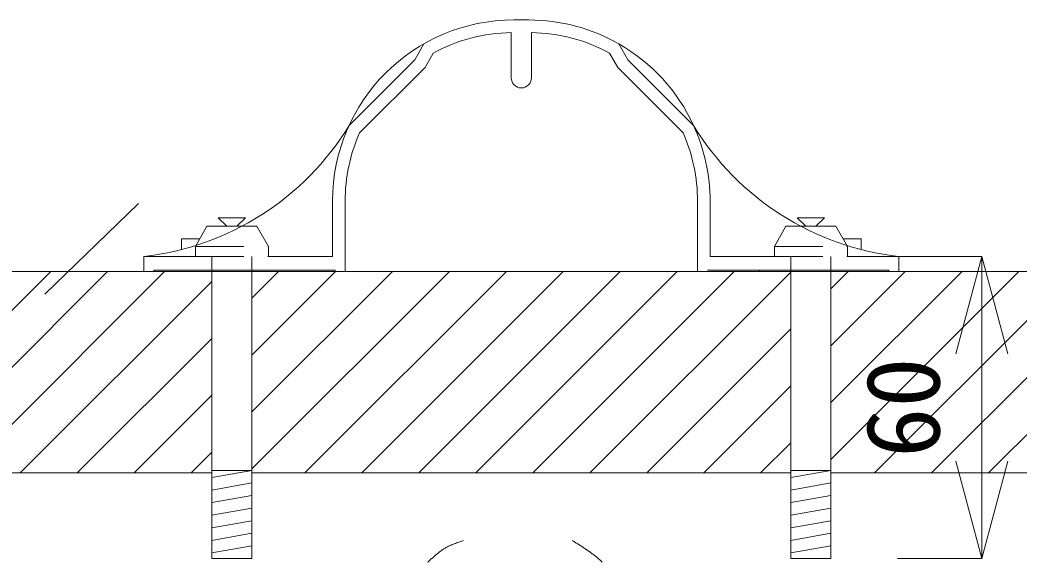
# Model space of a CAD drawing. Units: millimetres, scale not verified. Extents: x -1224 to 1080, y -808 to 808.
# Drawn here: x -537.2 to -338.8, y -509.6 to -401.9 of the extents above; entities that cross this region are included whole.
import ezdxf
from ezdxf.enums import TextEntityAlignment as Align

# ---------------------------------------------------------------- set-up
doc = ezdxf.new("R2010")
doc.units = ezdxf.units.MM
doc.header["$LTSCALE"] = 8
doc.linetypes.add('DASHED1', pattern=[1.8, 1.2, -0.6])
doc.layers.add('0-F', color=7, linetype='Continuous', lineweight=18)
doc.styles.add('ＭＳ ゴシック', font='')
doc.styles.get('ＭＳ ゴシック').set_extended_font_data('MS Gothic')

msp = doc.modelspace()

# ---------------------------------------------------------------- linework, layer by layer
at = {"layer": '0-F'}
for p, q in [((-439.121, -401.913), (-436.121, -401.913)), ((-439.621, -413.413), (-439.621, -404.417)), ((-435.621, -413.413), (-435.621, -404.417)), ((-458.766, -409.832), (-456.988, -406.66)), ((-416.477, -409.832), (-418.254, -406.66)), ((-456.754, -411.355), (-455.153, -408.498)), ((-418.489, -411.355), (-420.09, -408.498)), ((-471.847, -422.913), (-458.766, -409.832)), ((-403.395, -422.913), (-416.477, -409.832)), ((-469.756, -424.357), (-456.754, -411.355)), ((-405.487, -424.357), (-418.489, -411.355)), ((-532.249, -456.413), (-513.695, -438.413)), ((-475.121, -448.913), (-475.121, -437.913)), ((-472.621, -451.913), (-472.621, -437.913)), ((-402.621, -451.913), (-402.621, -437.913)), ((-400.121, -448.913), (-400.121, -437.913)), ((-497.828, -441.206), (-492.414, -441.206)), ((-496.121, -442.913), (-497.828, -441.206)), ((-494.121, -442.913), (-492.414, -441.206)), ((-382.828, -441.206), (-377.414, -441.206)), ((-381.121, -442.913), (-382.828, -441.206)), ((-379.121, -442.913), (-377.414, -441.206)), ((-502.371, -446.913), (-500.062, -442.913)), ((-500.062, -442.913), (-493.144, -442.913)), ((-382.098, -442.913), (-375.181, -442.913)), ((-372.871, -446.913), (-375.181, -442.913)), ((-505.121, -447.533), (-505.121, -445.413)), ((-505.121, -445.413), (-501.505, -445.413)), ((-373.737, -445.413), (-370.121, -445.413)), ((-370.121, -447.533), (-370.121, -445.413)), ((-512.621, -448.913), (-512.621, -451.913)), ((-512.621, -448.913), (-502.371, -448.913)), ((-487.871, -448.913), (-475.121, -448.913)), ((-400.121, -448.913), (-387.371, -448.913)), ((-372.871, -448.913), (-362.621, -448.913)), ((-346.149, -448.913), (-362.905, -448.913)), ((-362.621, -448.913), (-362.621, -451.913)), ((-346.149, -448.913), (-351.326, -468.232)), ((-346.149, -508.913), (-346.149, -448.913)), ((-346.149, -448.913), (-340.973, -468.232)), ((-661.661, -451.913), (-213.582, -451.913)), ((-571.109, -491.913), (-531.109, -451.913)), ((-571.109, -491.913), (-531.109, -451.913)), ((-571.109, -491.913), (-531.109, -451.913)), ((-559.795, -491.913), (-519.795, -451.913)), ((-559.795, -491.913), (-519.795, -451.913)), ((-559.795, -491.913), (-519.795, -451.913)), ((-548.482, -491.913), (-508.482, -451.913)), ((-548.482, -491.913), (-508.482, -451.913)), ((-548.482, -491.913), (-508.482, -451.913)), ((-532.458, -451.913), (-352.458, -451.913)), ((-512.621, -451.913), (-362.621, -451.913)), ((-510.621, -451.613), (-510.621, -451.913)), ((-474.621, -451.613), (-510.621, -451.613)), ((-499.121, -508.913), (-499.121, -451.913)), ((-491.121, -508.913), (-491.121, -451.913)), ((-491.121, -491.121), (-451.913, -451.913)), ((-491.121, -479.808), (-463.227, -451.913)), ((-491.121, -468.494), (-474.541, -451.913)), ((-491.121, -457.18), (-485.854, -451.913)), ((-491.121, -491.121), (-451.913, -451.913)), ((-491.121, -479.808), (-463.227, -451.913)), ((-491.121, -468.494), (-474.541, -451.913)), ((-491.121, -457.18), (-485.854, -451.913)), ((-480.599, -491.913), (-440.599, -451.913)), ((-480.599, -491.913), (-440.599, -451.913)), ((-474.621, -451.613), (-474.621, -451.913)), ((-469.286, -491.913), (-429.286, -451.913)), ((-469.286, -491.913), (-429.286, -451.913)), ((-457.972, -491.913), (-417.972, -451.913)), ((-457.972, -491.913), (-417.972, -451.913)), ((-446.658, -491.913), (-406.658, -451.913)), ((-446.658, -491.913), (-406.658, -451.913)), ((-435.345, -491.913), (-395.345, -451.913)), ((-435.345, -491.913), (-395.345, -451.913)), ((-424.031, -491.913), (-384.121, -452.004)), ((-424.031, -491.913), (-384.121, -452.004)), ((-400.621, -451.613), (-364.621, -451.613)), ((-390.3, -451.613), (-390.3, -451.913)), ((-384.121, -508.913), (-384.121, -451.913)), ((-376.121, -508.913), (-376.121, -451.913)), ((-376.121, -489.258), (-338.776, -451.913)), ((-376.121, -477.945), (-350.09, -451.913)), ((-376.121, -466.631), (-361.403, -451.913)), ((-376.121, -455.317), (-372.717, -451.913)), ((-367.462, -491.913), (-327.462, -451.913)), ((-364.621, -451.613), (-364.621, -451.913)), ((-356.149, -491.913), (-316.149, -451.913)), ((-344.835, -491.913), (-304.835, -451.913)), ((-537.168, -491.913), (-499.121, -453.866)), ((-537.168, -491.913), (-499.121, -453.866)), ((-537.168, -491.913), (-499.121, -453.866)), ((-412.717, -491.913), (-384.121, -463.317)), ((-412.717, -491.913), (-384.121, -463.317)), ((-525.854, -491.913), (-499.121, -465.18)), ((-525.854, -491.913), (-499.121, -465.18)), ((-525.854, -491.913), (-499.121, -465.18)), ((-401.403, -491.913), (-384.121, -474.631)), ((-401.403, -491.913), (-384.121, -474.631)), ((-514.541, -491.913), (-499.121, -476.494)), ((-514.541, -491.913), (-499.121, -476.494)), ((-514.541, -491.913), (-499.121, -476.494)), ((-390.09, -491.913), (-384.121, -485.945)), ((-390.09, -491.913), (-384.121, -485.945)), ((-503.227, -491.913), (-499.121, -487.808)), ((-503.227, -491.913), (-499.121, -487.808)), ((-503.227, -491.913), (-499.121, -487.808)), ((-346.149, -508.913), (-351.326, -489.595)), ((-346.149, -508.913), (-340.973, -489.595)), ((-661.661, -491.913), (-499.121, -491.913)), ((-491.121, -491.913), (-384.121, -491.913)), ((-376.121, -491.913), (-213.582, -491.913)), ((-491.121, -493.913), (-499.121, -495.324)), ((-376.121, -493.913), (-384.121, -495.324)), ((-491.121, -496.413), (-499.121, -497.824)), ((-376.121, -496.413), (-384.121, -497.824)), ((-491.121, -498.913), (-499.121, -500.324)), ((-376.121, -498.913), (-384.121, -500.324)), ((-491.121, -501.413), (-499.121, -502.824)), ((-376.121, -501.413), (-384.121, -502.824)), ((-491.121, -503.913), (-499.121, -505.324)), ((-376.121, -503.913), (-384.121, -505.324)), ((-451.132, -506.082), (-450.924, -505.999)), ((-450.924, -505.999), (-450.712, -505.918)), ((-450.712, -505.918), (-450.495, -505.837)), ((-450.495, -505.837), (-450.273, -505.757)), ((-450.273, -505.757), (-450.046, -505.677)), ((-450.046, -505.677), (-449.815, -505.598)), ((-449.815, -505.598), (-449.58, -505.52)), ((-449.58, -505.52), (-449.341, -505.443)), ((-449.341, -505.443), (-449.098, -505.367)), ((-427.463, -505.371), (-427.313, -505.464)), ((-427.313, -505.464), (-427.162, -505.558)), ((-427.162, -505.558), (-427.011, -505.653)), ((-427.011, -505.653), (-426.858, -505.749)), ((-426.858, -505.749), (-426.706, -505.845)), ((-426.706, -505.845), (-426.552, -505.942)), ((-426.552, -505.942), (-426.398, -506.039)), ((-491.121, -506.413), (-499.121, -507.824)), ((-454.45, -508.088), (-454.305, -507.968)), ((-454.305, -507.968), (-454.158, -507.848)), ((-454.158, -507.848), (-454.01, -507.728)), ((-454.01, -507.728), (-453.861, -507.609)), ((-453.861, -507.609), (-453.711, -507.49)), ((-453.711, -507.49), (-453.559, -507.372)), ((-453.559, -507.372), (-453.442, -507.284)), ((-453.442, -507.284), (-453.318, -507.196)), ((-453.318, -507.196), (-453.187, -507.108)), ((-453.187, -507.108), (-453.049, -507.02)), ((-453.049, -507.02), (-452.905, -506.933)), ((-452.905, -506.933), (-452.754, -506.846)), ((-452.754, -506.846), (-452.597, -506.759)), ((-452.597, -506.759), (-452.434, -506.673)), ((-452.434, -506.673), (-452.265, -506.587)), ((-452.265, -506.587), (-452.09, -506.502)), ((-452.09, -506.502), (-451.909, -506.417)), ((-451.909, -506.417), (-451.723, -506.332)), ((-451.723, -506.332), (-451.531, -506.248)), ((-451.531, -506.248), (-451.334, -506.165)), ((-451.334, -506.165), (-451.132, -506.082)), ((-426.398, -506.039), (-426.244, -506.137)), ((-426.244, -506.137), (-426.09, -506.236)), ((-426.09, -506.236), (-425.936, -506.335)), ((-425.936, -506.335), (-425.781, -506.434)), ((-425.781, -506.434), (-425.627, -506.535)), ((-425.627, -506.535), (-425.473, -506.635)), ((-425.473, -506.635), (-425.319, -506.737)), ((-425.319, -506.737), (-425.166, -506.838)), ((-425.166, -506.838), (-425.013, -506.94)), ((-425.013, -506.94), (-424.86, -507.043)), ((-424.86, -507.043), (-424.709, -507.146)), ((-424.709, -507.146), (-424.558, -507.249)), ((-424.558, -507.249), (-424.408, -507.353)), ((-424.408, -507.353), (-424.259, -507.457)), ((-424.259, -507.457), (-424.111, -507.561)), ((-424.111, -507.561), (-423.965, -507.665)), ((-423.965, -507.665), (-423.819, -507.77)), ((-423.819, -507.77), (-423.675, -507.875)), ((-423.675, -507.875), (-423.533, -507.98)), ((-423.533, -507.98), (-423.392, -508.085)), ((-376.121, -506.413), (-384.121, -507.824)), ((-499.121, -508.913), (-491.121, -508.913)), ((-456.224, -509.716), (-456.096, -509.585)), ((-456.096, -509.585), (-455.967, -509.456)), ((-455.967, -509.456), (-455.836, -509.328)), ((-455.836, -509.328), (-455.704, -509.201)), ((-455.704, -509.201), (-455.57, -509.074)), ((-455.57, -509.074), (-455.435, -508.948)), ((-455.435, -508.948), (-455.298, -508.824)), ((-455.298, -508.824), (-455.16, -508.699)), ((-455.16, -508.699), (-455.021, -508.576)), ((-455.021, -508.576), (-454.88, -508.453)), ((-454.88, -508.453), (-454.738, -508.331)), ((-454.738, -508.331), (-454.595, -508.209)), ((-454.595, -508.209), (-454.45, -508.088)), ((-423.392, -508.085), (-423.253, -508.191)), ((-423.253, -508.191), (-423.116, -508.296)), ((-423.116, -508.296), (-422.98, -508.402)), ((-422.98, -508.402), (-422.847, -508.508)), ((-422.847, -508.508), (-422.716, -508.614)), ((-422.716, -508.614), (-422.587, -508.72)), ((-422.587, -508.72), (-422.46, -508.826)), ((-422.46, -508.826), (-422.335, -508.932)), ((-422.335, -508.932), (-422.214, -509.038)), ((-422.214, -509.038), (-422.094, -509.144)), ((-422.094, -509.144), (-421.978, -509.25)), ((-421.978, -509.25), (-421.864, -509.355)), ((-421.864, -509.355), (-421.753, -509.461)), ((-421.753, -509.461), (-421.645, -509.566)), ((-421.645, -509.566), (-421.54, -509.672)), ((-384.121, -508.913), (-376.121, -508.913)), ((-346.149, -508.913), (-362.905, -508.913))]:
    msp.add_line(p, q, dxfattribs=at)
at = {"layer": '0-F', "linetype": 'DASHED1'}
for p, q in [((-493.144, -442.913), (-490.181, -442.913)), ((-487.871, -446.913), (-490.181, -442.913)), ((-387.371, -446.913), (-385.062, -442.913)), ((-385.062, -442.913), (-382.098, -442.913)), ((-502.371, -446.913), (-487.871, -446.913)), ((-502.371, -448.913), (-502.371, -446.913)), ((-487.871, -448.913), (-487.871, -446.913)), ((-387.371, -446.913), (-372.871, -446.913)), ((-387.371, -448.913), (-387.371, -446.913)), ((-372.871, -448.913), (-372.871, -446.913)), ((-502.371, -448.913), (-487.871, -448.913)), ((-502.371, -448.913), (-487.871, -448.913)), ((-499.121, -451.913), (-499.121, -448.913)), ((-491.121, -451.913), (-491.121, -448.913)), ((-387.371, -448.913), (-372.871, -448.913)), ((-387.371, -448.913), (-372.871, -448.913)), ((-384.121, -451.913), (-384.121, -448.913)), ((-376.121, -451.913), (-376.121, -448.913))]:
    msp.add_line(p, q, dxfattribs=at)
at = {"layer": '0-F'}
for points in [[(-499.121, -491.413), (-491.121, -491.413), (-499.121, -492.824)], [(-384.121, -491.413), (-376.121, -491.413), (-384.121, -492.824)]]:
    msp.add_lwpolyline(points, dxfattribs=at)
for centre, radius, start, end in [((-439.121, -437.913), 36, 90, 180), ((-436.121, -437.913), 36, 60.2444, 90), ((-439.121, -437.913), 33.5, 90.85519, 118.59049), ((-436.121, -437.913), 33.5, 61.40951, 89.14481), ((-436.121, -437.913), 36, 24.62432, 60.2444), ((-437.621, -413.413), 2, 180, 0), ((-518.795, -394.261), 55, 276.44457, 328.60376), ((-439.121, -437.913), 33.5, 156.13071, 180), ((-436.121, -437.913), 33.5, 0, 23.86929), ((-356.448, -394.261), 55, 211.39624, 263.55543), ((-436.121, -437.913), 36, 0, 24.62432)]:
    msp.add_arc(centre, radius, start, end, dxfattribs=at)

# ---------------------------------------------------------------- texts
at = {"layer": '0-F', "color": 4, "style": 'ＭＳ ゴシック'}
msp.add_text('60', height=14.66, rotation=90, dxfattribs=at).set_placement((-350.149, -488.913), align=Align.BOTTOM_LEFT)

doc.saveas('drawing.dxf')
